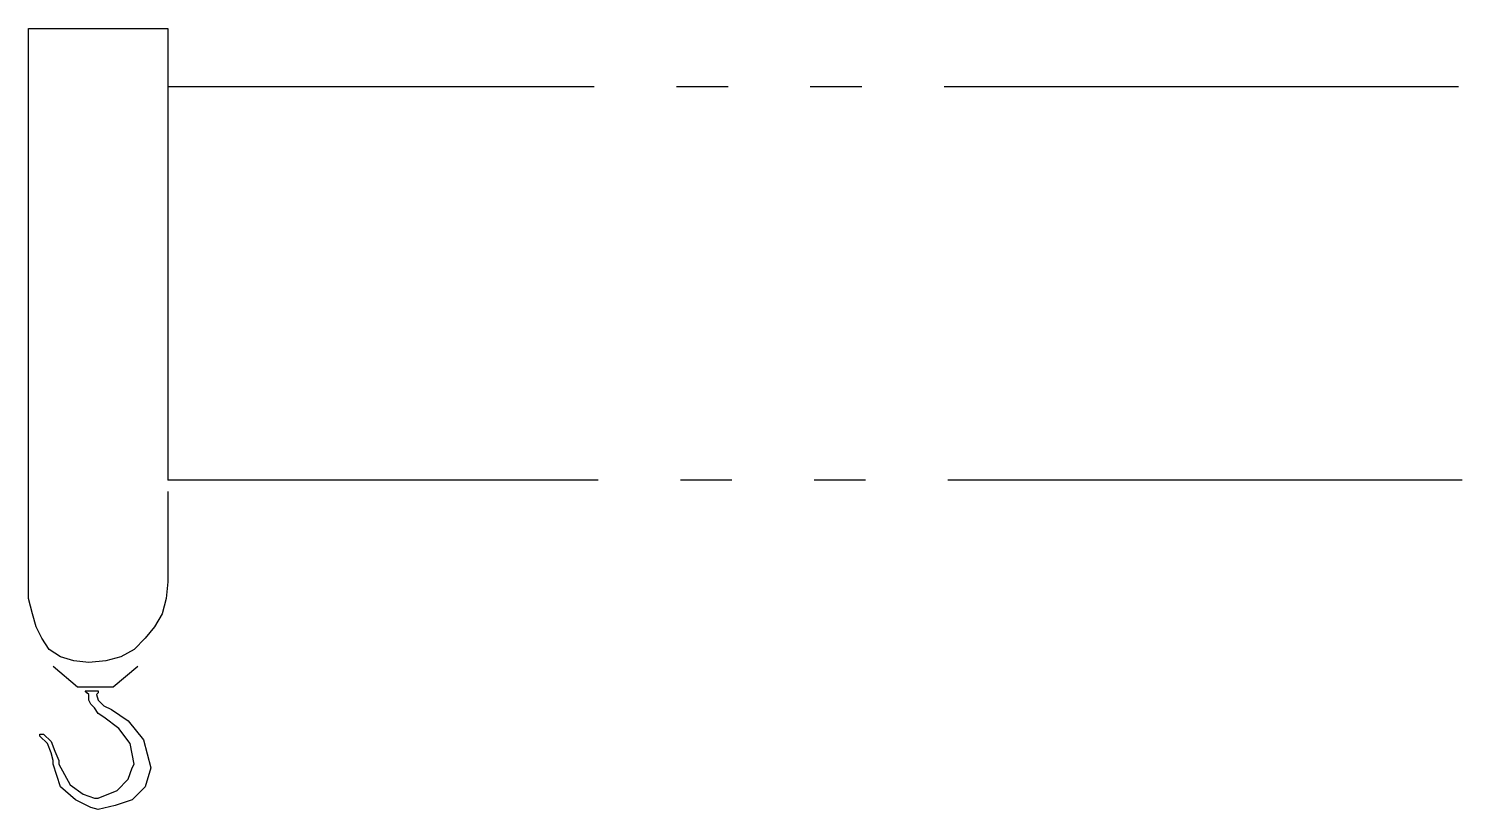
# Model space of a CAD drawing. Header units: millimetres. Extents: x 1084702 to 1166801, y 36632 to 124519.
# Drawn here: x 1099238 to 1100108, y 109728 to 110202 of the extents above; entities that cross this region are included whole.
import ezdxf

# ---------------------------------------------------------------- set-up
doc = ezdxf.new("R2010")
doc.units = ezdxf.units.MM
doc.header["$LTSCALE"] = 250
doc.linetypes.add('PHANTOM', pattern=[2.1, 1.25, -0.2, 0.125, -0.2, 0.125, -0.2])
doc.layers.get('0').update_dxf_attribs({"color": 255})

# ---------------------------------------------------------------- blocks, each defined once
blk = doc.blocks.new('A$C2C821063')
for points in [[(-6986.64, 2684.89), (-6986.64, 2629.99), (-6987.76, 2619.68), (-6990.06, 2610.55), (-6994.65, 2602.54), (-7000.36, 2595.7), (-7007.2, 2588.81), (-7015.21, 2584.27), (-7024.35, 2581.97), (-7034.65, 2580.8), (-7043.79, 2581.97), (-7051.8, 2584.27), (-7058.68, 2588.81), (-7063.23, 2595.7), (-7066.69, 2602.54), (-7068.94, 2610.55), (-7071.24, 2619.68), (-7071.24, 2629.99), (-7071.24, 2966.14), (-6986.64, 2966.14), (-6986.64, 2691.73)], [(-7004.91, 2578.51), (-7019.8, 2565.95), (-7041.54, 2565.95), (-7056.39, 2578.51)], [(-7036.95, 2563.66), (-7028.94, 2563.66), (-7028.94, 2562.53), (-7030.06, 2561.36), (-7028.94, 2557.94), (-7025.52, 2554.52), (-7020.93, 2552.23), (-7010.67, 2545.39), (-7001.49, 2533.91), (-6996.94, 2516.77), (-7000.36, 2505.34), (-7008.37, 2497.33), (-7018.63, 2493.91), (-7028.94, 2491.61), (-7033.53, 2492.78), (-7042.66, 2497.33), (-7051.8, 2505.34), (-7056.39, 2519.06), (-7056.39, 2521.36), (-7057.51, 2525.95), (-7059.81, 2531.66), (-7064.4, 2536.21), (-7064.4, 2536.21), (-7064.4, 2537.38), (-7063.23, 2537.38), (-7062.1, 2537.38), (-7057.51, 2532.79), (-7055.26, 2527.07), (-7052.97, 2521.36), (-7052.97, 2519.06), (-7046.08, 2506.51), (-7038.07, 2500.79), (-7031.23, 2498.5), (-7028.94, 2498.5), (-7017.51, 2503.04), (-7010.67, 2509.93), (-7008.37, 2516.77), (-7007.2, 2519.06), (-7009.5, 2531.66), (-7016.38, 2540.8), (-7025.52, 2547.64), (-7028.94, 2549.93), (-7031.23, 2553.35), (-7033.53, 2555.65), (-7034.65, 2557.94), (-7034.65, 2560.24), (-7034.65, 2560.24), (-7034.65, 2561.36), (-7035.82, 2562.53), (-7036.95, 2563.66)]]:
    blk.add_lwpolyline(points)
at = {"linetype": 'PHANTOM'}
for points in [[(-5152.53, 2930.72), (-6986.64, 2930.72)], [(-5150.23, 2691.73), (-6986.64, 2691.73)]]:
    blk.add_lwpolyline(points, dxfattribs=at)
blk = doc.blocks.new('profil_B4_1')
blk.add_blockref('A$C2C821063', (88546.59, 71609.55))

msp = doc.modelspace()

# ---------------------------------------------------------------- block references
msp.add_blockref('profil_B4_1', (1017763.01, 35626.47))

doc.saveas('drawing.dxf')
